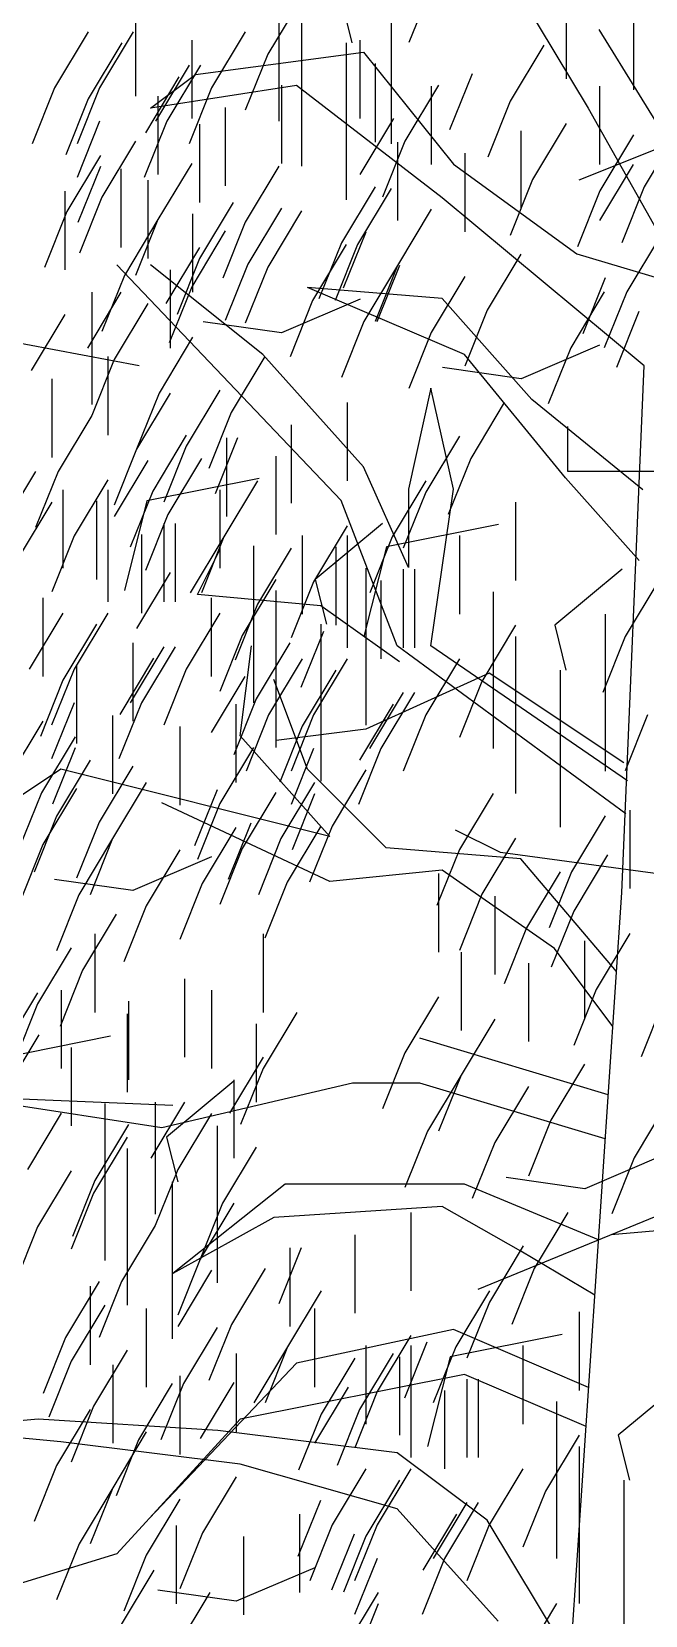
# Model space of a CAD drawing. Header units: metres. Extents: x 668617 to 675126, y 2286318 to 2293677.
# Drawn here: x 672271.222 to 672272.227, y 2287826.321 to 2287828.915 of the extents above; entities that cross this region are included whole.
import ezdxf

# ---------------------------------------------------------------- set-up
doc = ezdxf.new("R2010")
doc.units = ezdxf.units.M
doc.header["$MEASUREMENT"] = 0
doc.layers.add('DMTG_SECCIONES_VIALES', color=250, linetype='Continuous')

# ---------------------------------------------------------------- blocks, each defined once
blk = doc.blocks.new('a4')
at = {"color": 75}
for p, q in [((-0.35, 6.276), (-0.35, 6.019)), ((-0.1663, 6.2393), (-0.1663, 5.9822)), ((-0.1004, 6.2397), (-0.1371, 6.1479)), ((-0.3132, 6.2209), (-0.3684, 6.1291)), ((-0.3132, 6.2026), (-0.3132, 5.9455)), ((-0.2489, 6.2209), (-0.2306, 6.1475)), ((0.1206, 6.2173), (0.1206, 6.0888)), ((-0.5848, 6.1886), (-0.5848, 6.0601)), ((0.2308, 6.1989), (0.2308, 6.0704)), ((-0.6623, 6.1658), (-0.7175, 6.074)), ((-0.5888, 6.1658), (-0.644, 6.074)), ((-0.4929, 6.1519), (-0.4929, 6.0234)), ((-0.4051, 6.1658), (-0.4602, 6.074)), ((-0.2173, 6.1519), (-0.2173, 6.0234)), ((-0.6072, 6.1475), (-0.6623, 6.0557)), ((-0.3684, 6.1291), (-0.4051, 6.0373)), ((-0.2398, 6.1475), (-0.2398, 5.8904)), ((0.0838, 6.1439), (0.0287, 6.0521)), ((-0.497, 6.1108), (-0.5521, 6.019)), ((-0.4786, 6.1108), (-0.5337, 6.019)), ((-0.1926, 6.1135), (-0.1926, 5.9849)), ((-0.7175, 6.074), (-0.7542, 5.9822)), ((-0.644, 6.074), (-0.6807, 5.9822)), ((-0.5137, 6.0917), (-0.5688, 5.9999)), ((-0.5604, 6.0407), (-0.4869, 6.0958)), ((-0.4602, 6.074), (-0.497, 5.9822)), ((-0.346, 6.0784), (-0.346, 5.9499)), ((-0.0887, 6.0784), (-0.1439, 5.9866)), ((-0.1007, 6.0767), (-0.1007, 5.9482)), ((-0.0336, 6.0968), (-0.0704, 6.005)), ((0.1749, 6.0767), (0.1749, 5.9482)), ((-0.6623, 6.0557), (-0.6991, 5.9639)), ((-0.5481, 6.0601), (-0.5481, 5.9316)), ((0.0287, 6.0521), (-0.008, 5.9603)), ((-0.4378, 6.0417), (-0.4378, 5.9132)), ((-0.1622, 6.0234), (-0.2173, 5.9316)), ((-0.644, 6.019), (-0.6807, 5.9272)), ((-0.5337, 6.019), (-0.5705, 5.9272)), ((-0.4801, 6.0145), (-0.4801, 5.886)), ((0.0462, 6.0033), (0.0462, 5.8748)), ((0.1206, 6.0153), (0.0654, 5.9235)), ((0.3251, 5.9962), (0.1414, 5.9228)), ((0.2308, 5.997), (0.1757, 5.9052)), ((0.3035, 6.0033), (0.2483, 5.9115)), ((-0.5848, 5.9866), (-0.6399, 5.8948)), ((-0.1439, 5.9866), (-0.1806, 5.8948)), ((-0.1559, 5.9849), (-0.1559, 5.8564)), ((-0.6423, 5.9632), (-0.6975, 5.8714)), ((-0.6423, 5.9448), (-0.6791, 5.853)), ((-0.4929, 5.9499), (-0.5481, 5.8581)), ((-0.35, 5.9455), (-0.4051, 5.8537)), ((-0.0456, 5.9666), (-0.0456, 5.8381)), ((0.23, 5.9482), (0.1749, 5.8564)), ((-0.6087, 5.941), (-0.6087, 5.8125)), ((-0.5648, 5.9226), (-0.5648, 5.794)), ((0.0654, 5.9235), (0.0287, 5.8317)), ((-0.7006, 5.9043), (-0.7006, 5.7758)), ((-0.6399, 5.8948), (-0.6767, 5.803)), ((-0.1926, 5.9115), (-0.2477, 5.8197)), ((-0.1663, 5.9088), (-0.2214, 5.817)), ((0.1757, 5.9052), (0.1389, 5.8134)), ((0.2483, 5.9115), (0.2116, 5.8197)), ((-0.6975, 5.8714), (-0.7342, 5.7796)), ((-0.4913, 5.8675), (-0.4913, 5.7389)), ((-0.425, 5.886), (-0.4801, 5.7942)), ((-0.346, 5.8765), (-0.4011, 5.7847)), ((-0.3132, 5.8721), (-0.3684, 5.7803)), ((-0.1007, 5.8748), (-0.1559, 5.783)), ((-0.5481, 5.8581), (-0.6032, 5.7663)), ((-0.5481, 5.8581), (-0.5848, 5.7663)), ((-0.4378, 5.8397), (-0.4929, 5.7479)), ((-0.4051, 5.8537), (-0.4419, 5.7619)), ((-0.2079, 5.8376), (-0.2446, 5.7458)), ((-0.4801, 5.8125), (-0.5352, 5.7207)), ((-0.2398, 5.817), (-0.2949, 5.7252)), ((-0.2477, 5.8197), (-0.2845, 5.7279)), ((-0.2214, 5.817), (-0.2581, 5.7252)), ((0.2747, 5.8316), (0.2196, 5.7398)), ((-0.4801, 5.7942), (-0.5168, 5.7024)), ((0.0462, 5.8013), (-0.0089, 5.7095)), ((-0.6032, 5.7663), (-0.6399, 5.6745)), ((-0.528, 5.7757), (-0.528, 5.6471)), ((-0.4011, 5.7847), (-0.4378, 5.6929)), ((-0.3684, 5.7803), (-0.4051, 5.6885)), ((-0.1559, 5.783), (-0.211, 5.6912)), ((-0.1559, 5.783), (-0.1926, 5.6912)), ((-0.1528, 5.7825), (-0.1895, 5.6907)), ((-0.0456, 5.7646), (-0.1007, 5.6728)), ((0.1843, 5.7625), (0.1476, 5.6707)), ((-0.6087, 5.7391), (-0.6638, 5.6473)), ((-0.6566, 5.7389), (-0.6566, 5.6104)), ((-0.4929, 5.7479), (-0.5297, 5.6561)), ((-0.0827, 5.7285), (-0.3032, 5.7469)), ((-0.0459, 5.6367), (-0.3032, 5.7469)), ((0.1829, 5.7398), (0.1278, 5.648)), ((0.2196, 5.7398), (0.1829, 5.648)), ((-0.5648, 5.7206), (-0.6199, 5.6288)), ((-0.2171, 5.7275), (-0.3457, 5.6724)), ((-0.2949, 5.7252), (-0.3316, 5.6334)), ((0.0643, 5.5633), (-0.0827, 5.7285)), ((-0.0089, 5.7095), (-0.0456, 5.6177)), ((-0.7006, 5.7024), (-0.7557, 5.6106)), ((-0.6566, 5.6839), (-0.6566, 5.5553)), ((-0.3457, 5.6724), (-0.4743, 5.6907)), ((-0.211, 5.6912), (-0.2477, 5.5994)), ((0.2394, 5.7074), (0.2027, 5.6156)), ((-0.5787, 5.6184), (-0.8727, 5.6735)), ((-0.4913, 5.6655), (-0.5464, 5.5737)), ((-0.1007, 5.6728), (-0.1375, 5.581)), ((-0.6303, 5.6336), (-0.6303, 5.505)), ((-0.3731, 5.6336), (-0.4282, 5.5418)), ((0.1194, 5.4348), (-0.0459, 5.6367)), ((0.1751, 5.6523), (0.0465, 5.5972)), ((0.1278, 5.648), (0.091, 5.5562)), ((-0.6199, 5.6288), (-0.6566, 5.537)), ((0.0465, 5.5972), (-0.0821, 5.6156)), ((-0.7222, 5.5969), (-0.7222, 5.4683)), ((-0.4466, 5.5785), (-0.5017, 5.4867)), ((-0.5464, 5.5737), (-0.5831, 5.4819)), ((-0.528, 5.5737), (-0.5831, 5.4819)), ((-0.2381, 5.5584), (-0.2381, 5.4299)), ((0.0191, 5.5584), (-0.036, 5.4666)), ((0.2461, 5.4155), (0.0643, 5.5633)), ((-0.6566, 5.537), (-0.7117, 5.4452)), ((-0.4282, 5.5418), (-0.465, 5.45)), ((-0.5017, 5.505), (-0.5568, 5.4132)), ((-0.33, 5.5217), (-0.33, 5.3932)), ((-0.0544, 5.5034), (-0.1095, 5.4116)), ((0.123, 5.4454), (0.123, 5.5189)), ((-0.5831, 5.4819), (-0.6199, 5.3901)), ((-0.5017, 5.4867), (-0.5385, 5.3949)), ((-0.4178, 5.5003), (-0.4545, 5.4085)), ((-0.4361, 5.5003), (-0.4361, 5.3717)), ((-0.5648, 5.4635), (-0.6199, 5.3717)), ((-0.477, 5.4666), (-0.5321, 5.3748)), ((-0.3549, 5.4704), (-0.3549, 5.3419)), ((-0.036, 5.4666), (-0.0728, 5.3748)), ((-0.7485, 5.4452), (-0.8036, 5.3534)), ((-0.7117, 5.4452), (-0.7485, 5.3534)), ((-0.6303, 5.4316), (-0.6854, 5.3398)), ((-0.3824, 5.4337), (-0.5661, 5.397)), ((-0.3851, 5.4299), (-0.4402, 5.3381)), ((-0.1095, 5.4299), (-0.1646, 5.3381)), ((0.2399, 5.2993), (0.1194, 5.4348)), ((0.3802, 5.4454), (0.123, 5.4454)), ((-0.7039, 5.4153), (-0.7039, 5.2868)), ((-0.6488, 5.397), (-0.6488, 5.2684)), ((-0.6305, 5.4153), (-0.6305, 5.2868)), ((-0.5661, 5.397), (-0.6029, 5.2501)), ((-0.5568, 5.4132), (-0.5936, 5.3214)), ((-0.4467, 5.4153), (-0.4467, 5.2868)), ((-0.1095, 5.4116), (-0.1463, 5.3197)), ((-0.7222, 5.3949), (-0.7773, 5.3031)), ((-0.5321, 5.3748), (-0.5688, 5.283)), ((0.0373, 5.3953), (0.0373, 5.2667)), ((-0.6305, 5.3602), (-0.6305, 5.2317)), ((-0.5386, 5.3602), (-0.5386, 5.2317)), ((-0.5202, 5.3602), (-0.5202, 5.2317)), ((-0.2381, 5.3565), (-0.2932, 5.2647)), ((-0.1803, 5.3602), (-0.2906, 5.2684)), ((0.0098, 5.3585), (-0.1739, 5.3218)), ((-0.6854, 5.3398), (-0.7222, 5.248)), ((-0.5753, 5.3419), (-0.5753, 5.2134)), ((-0.4402, 5.3381), (-0.4953, 5.2463)), ((-0.4402, 5.3381), (-0.477, 5.2463)), ((-0.3916, 5.3235), (-0.3916, 5.0665)), ((-0.33, 5.3197), (-0.3851, 5.2279)), ((-0.3117, 5.3402), (-0.3117, 5.2117)), ((-0.2566, 5.3218), (-0.2566, 5.1933)), ((-0.2383, 5.3402), (-0.2383, 5.2117)), ((-0.1739, 5.3218), (-0.2107, 5.1749)), ((-0.1646, 5.3381), (-0.2014, 5.2463)), ((-0.0545, 5.3402), (-0.0545, 5.2117)), ((-0.4833, 5.2435), (-0.4466, 5.3169)), ((-0.528, 5.2799), (-0.5831, 5.1881)), ((-0.3549, 5.2684), (-0.41, 5.1766)), ((-0.2906, 5.2684), (-0.2722, 5.195)), ((-0.2383, 5.2851), (-0.2383, 5.1566)), ((-0.2079, 5.2868), (-0.2079, 5.0298)), ((-0.1464, 5.2851), (-0.1464, 5.1566)), ((-0.128, 5.2851), (-0.128, 5.1566)), ((0.2119, 5.2851), (0.1016, 5.1933)), ((0.2722, 5.2669), (0.217, 5.1751)), ((-0.2812, 5.2251), (-0.4833, 5.2435)), ((-0.3549, 5.2501), (-0.3549, 4.993)), ((-0.2932, 5.2647), (-0.33, 5.1729)), ((-0.1831, 5.2667), (-0.1831, 5.1382)), ((0.0006, 5.2484), (0.0006, 4.9913)), ((-0.7365, 5.2382), (-0.7365, 5.1097)), ((-0.4609, 5.2382), (-0.4609, 5.1097)), ((-0.3851, 5.2279), (-0.4218, 5.1361)), ((-0.1526, 5.1333), (-0.2812, 5.2251)), ((-0.7039, 5.2134), (-0.7591, 5.1216)), ((-0.6488, 5.195), (-0.7039, 5.1032)), ((-0.6305, 5.2134), (-0.6856, 5.1216)), ((-0.4467, 5.2134), (-0.5018, 5.1216)), ((-0.2814, 5.195), (-0.2814, 4.9379)), ((0.0373, 5.1933), (-0.0178, 5.1015)), ((0.1016, 5.1933), (0.12, 5.1199)), ((0.1843, 5.2117), (0.1843, 4.9546)), ((-0.5895, 5.1648), (-0.5895, 5.0363)), ((-0.41, 5.1766), (-0.4467, 5.0848)), ((-0.3323, 5.1648), (-0.3874, 5.073)), ((-0.2771, 5.1831), (-0.3139, 5.0913)), ((0.0373, 5.1749), (0.0373, 4.9179)), ((0.217, 5.1751), (0.1803, 5.0833)), ((-0.5553, 5.1392), (-0.6105, 5.0474)), ((-0.5386, 5.1583), (-0.5937, 5.0665)), ((-0.5202, 5.1583), (-0.5753, 5.0665)), ((-0.4134, 5.0125), (-0.395, 5.1594)), ((-0.3117, 5.1382), (-0.3669, 5.0464)), ((-0.2383, 5.1382), (-0.2934, 5.0464)), ((-0.0545, 5.1382), (-0.1096, 5.0464)), ((-0.6856, 5.1216), (-0.7223, 5.0298)), ((-0.6813, 5.1281), (-0.6813, 4.9995)), ((-0.5018, 5.1216), (-0.5386, 5.0298)), ((-0.2566, 5.1199), (-0.3117, 5.0281)), ((-0.0056, 5.1149), (-0.2077, 5.0231)), ((0.2148, 4.968), (-0.0056, 5.1149)), ((0.1108, 5.1199), (0.1108, 4.8628)), ((-0.7039, 5.1032), (-0.7407, 5.0114)), ((-0.4057, 5.1097), (-0.4609, 5.0179)), ((-0.0178, 5.1015), (-0.0545, 5.0097)), ((-0.6856, 5.0665), (-0.7223, 4.9747)), ((-0.5753, 5.0665), (-0.6121, 4.9747)), ((-0.3874, 5.073), (-0.4241, 4.9812)), ((-0.4204, 5.0641), (-0.4204, 4.9356)), ((-0.1631, 5.0641), (-0.2183, 4.9723)), ((-0.1464, 5.0831), (-0.2015, 4.9913)), ((-0.128, 5.0831), (-0.1831, 4.9913)), ((-0.7365, 5.0363), (-0.7916, 4.9445)), ((-0.6225, 5.0457), (-0.6225, 4.9172)), ((-0.3669, 5.0464), (-0.4036, 4.9546)), ((-0.2934, 5.0464), (-0.3301, 4.9546)), ((-0.1096, 5.0464), (-0.1464, 4.9546)), ((0.2538, 5.0466), (0.217, 4.9548)), ((-0.684, 5.0107), (-0.7391, 4.9189)), ((-0.5122, 5.0274), (-0.5122, 4.8989)), ((-0.2077, 5.0231), (-0.3547, 5.0048)), ((-0.3117, 5.0281), (-0.3485, 4.9363)), ((-0.684, 4.9924), (-0.7207, 4.9005)), ((-0.3916, 4.993), (-0.4467, 4.9012)), ((-0.2934, 4.9913), (-0.3301, 4.8995)), ((-0.1831, 4.9913), (-0.2199, 4.8995)), ((-0.7074, 4.9574), (-0.8727, 4.8472)), ((-0.6592, 4.9723), (-0.7143, 4.8805)), ((-0.5895, 4.9628), (-0.6446, 4.871)), ((-0.2079, 4.9563), (-0.263, 4.8645)), ((-0.5673, 4.9356), (-0.6225, 4.8438)), ((-0.2918, 4.9356), (-0.3469, 4.8438)), ((-0.7391, 4.9189), (-0.7758, 4.8271)), ((-0.6813, 4.9261), (-0.7365, 4.8343)), ((-0.4514, 4.924), (-0.4881, 4.8322)), ((-0.3549, 4.9196), (-0.41, 4.8278)), ((-0.2918, 4.9172), (-0.3285, 4.8254)), ((0.0006, 4.9179), (-0.0545, 4.8261)), ((-0.7143, 4.8805), (-0.7511, 4.7887)), ((-0.4467, 4.9012), (-0.4835, 4.8094)), ((0.1843, 4.8812), (0.1292, 4.7894)), ((0.2247, 4.8904), (0.2247, 4.7619)), ((-0.6446, 4.871), (-0.6813, 4.7792)), ((-0.4204, 4.8621), (-0.4755, 4.7703)), ((-0.3963, 4.8689), (-0.433, 4.7771)), ((-0.2814, 4.8645), (-0.3365, 4.7727)), ((-0.263, 4.8645), (-0.2997, 4.7727)), ((0.0127, 4.8212), (-0.0607, 4.8579)), ((-0.7365, 4.8343), (-0.7732, 4.7425)), ((-0.6225, 4.8438), (-0.6776, 4.752)), ((-0.6225, 4.8438), (-0.6592, 4.752)), ((-0.41, 4.8278), (-0.4467, 4.736)), ((-0.3469, 4.8438), (-0.3836, 4.752)), ((-0.0545, 4.8261), (-0.0913, 4.7343)), ((0.0373, 4.8444), (-0.0178, 4.7526)), ((-0.4606, 4.8138), (-0.5892, 4.7587)), ((-0.5122, 4.8254), (-0.5673, 4.7336)), ((0.417, 4.7661), (0.0127, 4.8212)), ((0.188, 4.817), (0.1328, 4.7252)), ((-0.5892, 4.7587), (-0.7178, 4.7771)), ((-0.0885, 4.7866), (-0.0885, 4.658)), ((0.1108, 4.7894), (0.0557, 4.6976)), ((0.1292, 4.7894), (0.0925, 4.6976)), ((-0.6776, 4.752), (-0.7143, 4.6602)), ((-0.4755, 4.7703), (-0.5122, 4.6785)), ((-0.3365, 4.7727), (-0.3732, 4.6809)), ((-0.0178, 4.7526), (-0.0545, 4.6608)), ((0.0034, 4.7498), (0.0034, 4.6213)), ((-0.5673, 4.7336), (-0.6041, 4.6418)), ((0.1328, 4.7252), (0.0961, 4.6334)), ((-0.6166, 4.7199), (-0.6717, 4.6281)), ((0.0557, 4.6976), (0.019, 4.6058)), ((-0.6515, 4.6876), (-0.6515, 4.5591)), ((-0.376, 4.6876), (-0.376, 4.5591)), ((0.1504, 4.6764), (0.1504, 4.5479)), ((0.2247, 4.6884), (0.1696, 4.5966)), ((-0.6901, 4.6648), (-0.7452, 4.573)), ((-0.0517, 4.658), (-0.0517, 4.5295)), ((-0.6717, 4.6281), (-0.7085, 4.5363)), ((0.0585, 4.6397), (0.0585, 4.5112)), ((-0.7067, 4.5958), (-0.7067, 4.4673)), ((-0.5046, 4.6141), (-0.5046, 4.4856)), ((-0.4606, 4.5957), (-0.4606, 4.4671)), ((0.1696, 4.5966), (0.1328, 4.5048)), ((-0.7452, 4.5914), (-0.8003, 4.4996)), ((-0.7452, 4.573), (-0.782, 4.4812)), ((-0.5964, 4.5774), (-0.5964, 4.4489)), ((-0.0885, 4.5846), (-0.1436, 4.4928)), ((0.2798, 4.5783), (0.2431, 4.4865)), ((-0.5984, 4.5568), (-0.5984, 4.4282)), ((-0.3871, 4.5406), (-0.3871, 4.412)), ((-0.3208, 4.5591), (-0.376, 4.4673)), ((0.0034, 4.5479), (-0.0517, 4.4561)), ((-0.6259, 4.52), (-0.8097, 4.4833)), ((-0.7434, 4.5223), (-0.7985, 4.4305)), ((-0.6902, 4.5017), (-0.6902, 4.3731)), ((-0.1436, 4.4928), (-0.1803, 4.401)), ((-0.376, 4.4856), (-0.4311, 4.3938)), ((-0.376, 4.4673), (-0.4127, 4.3755)), ((0.1504, 4.4744), (0.0953, 4.3826)), ((-0.4238, 4.4466), (-0.5341, 4.3548)), ((-0.4239, 4.4488), (-0.4239, 4.3202)), ((-0.0517, 4.4561), (-0.1068, 4.3643)), ((-0.0517, 4.4561), (-0.0885, 4.3643)), ((0.0585, 4.4377), (0.0034, 4.3459)), ((-0.5046, 4.4122), (-0.5597, 4.3204)), ((-0.5525, 4.412), (-0.5525, 4.2835)), ((0.287, 4.4129), (0.2319, 4.3211)), ((-0.7067, 4.3938), (-0.7618, 4.302)), ((-0.6351, 4.4099), (-0.6351, 4.1528)), ((-0.4606, 4.3937), (-0.5157, 4.3019)), ((-0.5964, 4.3755), (-0.6515, 4.2836)), ((-0.4514, 4.3731), (-0.4514, 4.1161)), ((-0.1068, 4.3643), (-0.1436, 4.2725)), ((0.0953, 4.3826), (0.0585, 4.2908)), ((-0.5984, 4.3548), (-0.6535, 4.263)), ((-0.5984, 4.3364), (-0.5984, 4.0794)), ((-0.5525, 4.357), (-0.5525, 4.2284)), ((-0.5341, 4.3548), (-0.5157, 4.2813)), ((-0.3871, 4.3386), (-0.4422, 4.2468)), ((0.0034, 4.3459), (-0.0333, 4.2541)), ((0.2793, 4.3254), (0.1507, 4.2703)), ((0.2319, 4.3211), (0.1952, 4.2293)), ((-0.6902, 4.2997), (-0.7454, 4.2079)), ((-0.6515, 4.2836), (-0.6883, 4.1918)), ((-0.5157, 4.3019), (-0.5525, 4.2101)), ((-0.5249, 4.2813), (-0.5249, 4.0243)), ((0.1507, 4.2703), (0.0221, 4.2887)), ((-0.6535, 4.263), (-0.6902, 4.1712)), ((-0.4422, 4.2468), (-0.479, 4.155)), ((-0.4239, 4.2468), (-0.479, 4.155)), ((-0.134, 4.2315), (-0.134, 4.103)), ((0.2883, 4.2336), (-0.024, 4.1051)), ((0.1232, 4.2315), (0.0681, 4.1397)), ((0.6374, 4.2336), (0.1941, 4.1948)), ((-0.7454, 4.2079), (-0.7821, 4.1161)), ((-0.5525, 4.2101), (-0.6076, 4.1183)), ((-0.2258, 4.1948), (-0.2258, 4.0663)), ((-0.479, 4.155), (-0.5157, 4.0632)), ((-0.3136, 4.1734), (-0.3504, 4.0816)), ((-0.332, 4.1734), (-0.332, 4.0448)), ((0.0498, 4.1765), (-0.0054, 4.0846)), ((-0.4606, 4.1366), (-0.5157, 4.0448)), ((-0.3728, 4.1397), (-0.4279, 4.0479)), ((0.0681, 4.1397), (0.0314, 4.0479)), ((-0.6443, 4.1183), (-0.6995, 4.0265)), ((-0.659, 4.1106), (-0.659, 3.982)), ((-0.6076, 4.1183), (-0.6443, 4.0265)), ((-0.281, 4.103), (-0.3361, 4.0112)), ((-0.0054, 4.103), (-0.0605, 4.0112)), ((-0.6351, 4.0794), (-0.6902, 3.9876)), ((-0.5672, 4.0738), (-0.5672, 3.9453)), ((-0.2916, 4.0738), (-0.2916, 3.9453)), ((-0.0054, 4.0846), (-0.0421, 3.9928)), ((-0.4279, 4.0479), (-0.4647, 3.9561)), ((0.1415, 4.0684), (0.1415, 3.9398)), ((-0.6995, 4.0265), (-0.7362, 3.9347)), ((-0.4514, 4.0427), (-0.5065, 3.9509)), ((-0.0643, 4.0394), (-0.3215, 3.9843)), ((-0.134, 4.0296), (-0.1891, 3.9378)), ((0.1139, 4.0316), (-0.0698, 3.9949)), ((0.1572, 3.9445), (-0.0643, 4.0394)), ((-0.5984, 4.0059), (-0.6535, 3.9141)), ((-0.4202, 4.0004), (-0.4202, 3.8719)), ((-0.3361, 4.0112), (-0.3912, 3.9194)), ((-0.3361, 4.0112), (-0.3728, 3.9194)), ((-0.163, 4.0004), (-0.2181, 3.9086)), ((-0.2076, 4.0133), (-0.2076, 3.8848)), ((-0.1079, 4.0188), (-0.1446, 3.927)), ((-0.1341, 4.0133), (-0.1341, 3.8848)), ((-0.0605, 4.0112), (-0.0972, 3.9194)), ((0.0496, 4.0133), (0.0496, 3.8848)), ((-0.6902, 3.9876), (-0.727, 3.8958)), ((-0.6223, 3.982), (-0.6223, 3.8535)), ((-0.3215, 3.9843), (-0.5621, 3.7303)), ((-0.2258, 3.9928), (-0.281, 3.901)), ((-0.1525, 3.9949), (-0.1525, 3.8664)), ((-0.0698, 3.9949), (-0.1066, 3.848)), ((-0.5249, 3.9509), (-0.58, 3.859)), ((-0.5065, 3.9509), (-0.5433, 3.859)), ((-0.5121, 3.9637), (-0.5121, 3.8351)), ((-0.4239, 3.953), (-0.479, 3.8612)), ((-0.0459, 3.9659), (-0.4134, 3.8925)), ((-0.2365, 3.9453), (-0.2916, 3.8535)), ((-0.1341, 3.9582), (-0.1341, 3.8297)), ((0.1529, 3.8807), (-0.0459, 3.9659)), ((-0.0423, 3.9582), (-0.0423, 3.8297)), ((-0.0239, 3.9582), (-0.0239, 3.8297)), ((0.316, 3.9582), (0.2058, 3.8664)), ((-0.1891, 3.9378), (-0.2258, 3.846)), ((-0.079, 3.9398), (-0.079, 3.8113)), ((0.1047, 3.9215), (0.1047, 3.6644)), ((-0.659, 3.9086), (-0.7142, 3.8168)), ((-0.6535, 3.9141), (-0.6902, 3.8223)), ((-0.4134, 3.8925), (-0.6155, 3.6721)), ((-0.281, 3.901), (-0.3177, 3.8092)), ((-0.2181, 3.9086), (-0.2548, 3.8168)), ((-0.5672, 3.8719), (-0.6223, 3.7801)), ((0.1415, 3.8664), (0.0864, 3.7746)), ((0.2058, 3.8664), (0.2242, 3.793)), ((-0.58, 3.859), (-0.6168, 3.7672)), ((0.1415, 3.848), (0.1415, 3.591)), ((-0.7142, 3.8168), (-0.7509, 3.725)), ((-0.4202, 3.7984), (-0.4753, 3.7066)), ((-0.2076, 3.8113), (-0.2627, 3.7195)), ((-0.1525, 3.793), (-0.2076, 3.7012)), ((-0.1341, 3.8113), (-0.1892, 3.7195)), ((0.0496, 3.8113), (-0.0055, 3.7195)), ((-0.6223, 3.7801), (-0.6774, 3.6883)), ((-0.6223, 3.7801), (-0.659, 3.6883)), ((0.0864, 3.7746), (0.0496, 3.6828)), ((-0.5121, 3.7617), (-0.5672, 3.6699)), ((-0.2821, 3.7596), (-0.3189, 3.6678)), ((-0.3162, 3.7372), (-0.3162, 3.6087)), ((-0.059, 3.7372), (-0.1141, 3.6454)), ((-0.0423, 3.7562), (-0.0974, 3.6644)), ((-0.0239, 3.7562), (-0.079, 3.6644)), ((-0.5183, 3.7188), (-0.5183, 3.5903)), ((-0.2627, 3.7195), (-0.2995, 3.6277)), ((-0.1892, 3.7195), (-0.226, 3.6277)), ((-0.0055, 3.7195), (-0.0423, 3.6277)), ((-0.6774, 3.6883), (-0.7142, 3.5965)), ((-0.4753, 3.7066), (-0.5121, 3.6148)), ((-0.4081, 3.7005), (-0.4081, 3.572)), ((-0.227, 3.7045), (-0.2637, 3.6127)), ((-0.2076, 3.7012), (-0.2444, 3.6093)), ((-0.6155, 3.6721), (-0.8543, 3.5987)), ((-0.5672, 3.6699), (-0.6039, 3.5781)), ((-0.1892, 3.6644), (-0.226, 3.5726)), ((-0.079, 3.6644), (-0.1157, 3.5726)), ((-0.5551, 3.6454), (-0.6102, 3.5536)), ((-0.2913, 3.6494), (-0.4199, 3.5943)), ((-0.4199, 3.5943), (-0.5485, 3.6127)), ((-0.4632, 3.6087), (-0.5183, 3.5169)), ((-0.1876, 3.6087), (-0.2427, 3.5169)), ((-0.1876, 3.5903), (-0.2244, 3.4985)), ((0.1047, 3.591), (0.0496, 3.4992))]:
    blk.add_line(p, q, dxfattribs=at)
at = {"color": 44}
for p, q in [((0.0459, 6.2243), (0.1562, 6.0407)), ((0.3215, 5.9305), (0.1745, 6.1692)), ((-0.4869, 6.0958), (-0.2113, 6.1325)), ((-0.2113, 6.1325), (-0.0643, 5.9489)), ((-0.3215, 6.0774), (-0.5604, 6.0407)), ((-0.0827, 5.8938), (-0.3215, 6.0774)), ((0.1562, 6.0407), (0.3215, 5.7469)), ((-0.0643, 5.9489), (0.1378, 5.802)), ((0.248, 5.6184), (-0.0827, 5.8938)), ((0.1378, 5.802), (0.3215, 5.7469)), ((-0.248, 5.398), (-0.6155, 5.7836)), ((-0.3766, 5.6367), (-0.5604, 5.7836)), ((-0.2113, 5.4531), (-0.3766, 5.6367)), ((0.2113, 4.7554), (0.248, 5.6184)), ((-0.1011, 5.5817), (-0.1378, 5.4164)), ((-0.0643, 5.4164), (-0.1011, 5.5817)), ((-0.1378, 5.2879), (-0.2113, 5.4531)), ((-0.1562, 5.1594), (-0.248, 5.398)), ((-0.1378, 5.4164), (-0.1378, 5.2879)), ((-0.1011, 5.1594), (-0.0643, 5.4164)), ((0.2181, 4.8846), (-0.1562, 5.1594)), ((0.2209, 4.9385), (-0.1011, 5.1594)), ((-0.3032, 4.9574), (-0.3583, 5.1043)), ((-0.2664, 4.8472), (-0.4134, 5.0125)), ((-0.2664, 4.8472), (-0.7074, 4.9574)), ((-0.1745, 4.8289), (-0.3032, 4.9574)), ((-0.2664, 4.7738), (-0.542, 4.9023)), ((0.0459, 4.8105), (-0.1745, 4.8289)), ((0.2027, 4.6262), (0.0459, 4.8105)), ((-0.0827, 4.7921), (-0.2664, 4.7738)), ((0.1011, 4.6636), (-0.0827, 4.7921)), ((0.1276, 3.5008), (0.2113, 4.7554)), ((0.1967, 4.5361), (0.1011, 4.6636)), ((0.1892, 4.424), (-0.1194, 4.5167)), ((-0.2297, 4.4433), (-0.542, 4.3698)), ((-0.1194, 4.4433), (-0.2297, 4.4433)), ((0.1844, 4.3521), (-0.1194, 4.4433)), ((-0.5236, 4.4066), (-0.9646, 4.4249)), ((-0.542, 4.3698), (-0.8736, 4.4211)), ((-0.3399, 4.278), (-0.5236, 4.1312)), ((-0.0459, 4.278), (-0.3399, 4.278)), ((0.1733, 4.1863), (-0.0459, 4.278)), ((-0.0827, 4.2413), (-0.3583, 4.223)), ((0.0459, 4.1679), (-0.0827, 4.2413)), ((-0.3583, 4.223), (-0.5236, 4.1312)), ((0.1673, 4.0961), (0.0459, 4.1679)), ((-0.7441, 3.8925), (-1.1875, 3.8537)), ((-0.7074, 3.8557), (-1.0932, 3.8925)), ((-0.4501, 3.8741), (-0.7441, 3.8925)), ((-0.1562, 3.8374), (-0.4501, 3.8741)), ((-0.4134, 3.819), (-0.7074, 3.8557)), ((-0.1562, 3.7456), (-0.4134, 3.819)), ((-0.0092, 3.7272), (-0.1562, 3.8374)), ((0.215, 3.793), (0.215, 3.5359)), ((0.0092, 3.562), (-0.1562, 3.7456)), ((0.3196, 3.1831), (-0.0092, 3.7272))]:
    blk.add_line(p, q, dxfattribs=at)

msp = doc.modelspace()

# ---------------------------------------------------------------- block references
at = {"layer": 'DMTG_SECCIONES_VIALES', "color": 8}
msp.add_blockref('a4', (672271.97652, 2287822.74952), dxfattribs=at)

doc.saveas('drawing.dxf')
